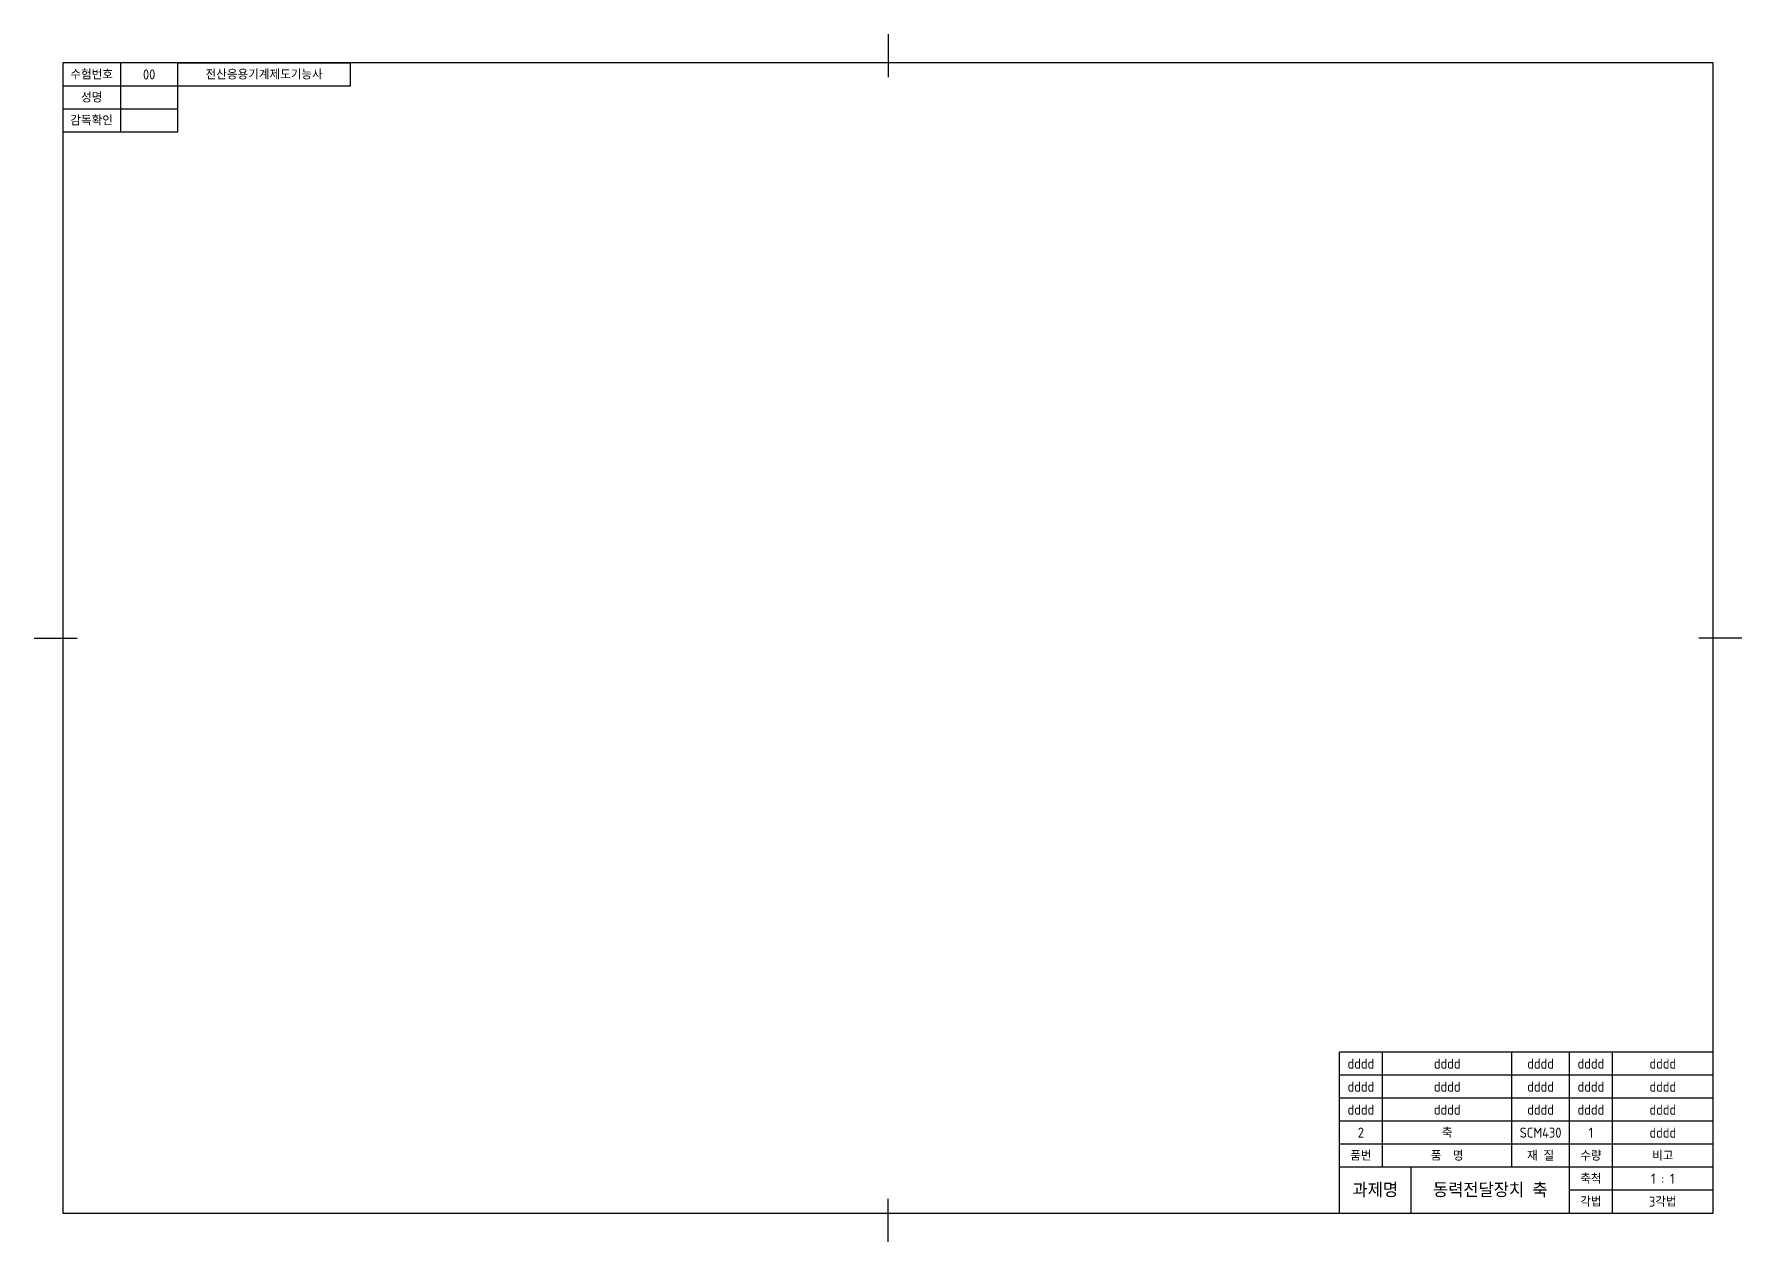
# Model space of a CAD drawing. Header units: millimetres. Extents: x 0 to 594, y 0 to 420.
import ezdxf

# ---------------------------------------------------------------- set-up
doc = ezdxf.new("R2010")
doc.units = ezdxf.units.MM
for name, color, linetype in [('가는실선', 1, 'Continuous'), ('문자', 2, 'Continuous'), ('외형선', 3, 'Continuous'), ('윤곽선', 4, 'Continuous')]:
    doc.layers.add(name, color=color, linetype=linetype)
doc.styles.get("Standard").update_dxf_attribs({"font": 'isocp.shx', "bigfont": 'whgtxt.shx'})

msp = doc.modelspace()

# ---------------------------------------------------------------- linework, layer by layer
at = {"layer": '가는실선'}
for p, q in [((469, 26), (469, 65.95)), ((514, 26), (514, 65.95)), ((534, 10), (534, 65.95)), ((549, 10), (549, 65.95)), ((584, 58), (454, 58)), ((584, 50), (454, 50)), ((584, 42), (454, 42)), ((584, 34), (454, 34)), ((479, 10), (479, 26)), ((584, 18), (534, 18))]:
    msp.add_line(p, q, dxfattribs=at)
at = {"layer": '외형선'}
for p, q in [((297, 420), (297, 405)), ((30, 410), (30, 386)), ((50, 386), (50, 410)), ((50, 410), (110, 410)), ((110, 402), (110, 410)), ((10, 402), (50, 402)), ((50, 402), (110, 402)), ((10, 394), (50, 394)), ((10, 386), (50, 386)), ((0, 210), (15, 210)), ((594, 210), (579, 210)), ((584, 66), (454, 66)), ((454, 10), (454, 65.95)), ((584, 26), (454, 26)), ((297, 0), (297, 15))]:
    msp.add_line(p, q, dxfattribs=at)
at = {"layer": '윤곽선'}
msp.add_lwpolyline([(10, 10), (584, 10), (584, 410), (10, 410)], close=True, dxfattribs=at)

# ---------------------------------------------------------------- texts
at = {"layer": '문자', "attachment_point": 5}
for s, width, insert, char_height in [('수험번호', 20, (20, 406), 3.5), ('00', 20, (40, 406), 3.5), ('전산응용기계제도기능사', 54.6807, (80, 406), 3.5), ('성명', 20, (20, 398), 3.5), ('감독확인', 20, (20, 390), 3.5), ('dddd', 15, (461.5, 61.98), 3.5), ('dddd', 15, (491.5, 61.98), 3.5), ('dddd', 15, (524, 61.98), 3.5), ('dddd', 15, (541.5, 61.98), 3.5), ('dddd', 15, (566.5, 61.98), 3.5), ('dddd', 15, (461.5, 53.98), 3.5), ('dddd', 15, (491.5, 53.98), 3.5), ('dddd', 15, (524, 53.98), 3.5), ('dddd', 15, (541.5, 53.98), 3.5), ('dddd', 15, (566.5, 53.98), 3.5), ('dddd', 15, (461.5, 45.98), 3.5), ('dddd', 15, (491.5, 45.98), 3.5), ('dddd', 15, (524, 45.98), 3.5), ('dddd', 15, (541.5, 45.98), 3.5), ('dddd', 15, (566.5, 45.98), 3.5), ('2', 15, (461.5, 37.98), 3.5), ('축', 15, (491.5, 37.98), 3.5), ('SCM430', 15, (524, 37.98), 3.5), ('1', 15, (541.5, 37.98), 3.5), ('dddd', 15, (566.5, 37.98), 3.5), ('품번', 15, (461.5, 29.98), 3.5), ('품  명', 15, (491.5, 29.98), 3.5), ('재 질', 15, (524, 29.98), 3.5), ('수량', 15, (541.5, 29.98), 3.5), ('비고', 15, (566.5, 29.98), 3.5), ('축척', 15, (541.5, 21.98), 3.5), ('과제명', 23.4434, (466.5, 18), 5), ('동력전달장치 축', 53.1163, (506.5, 18), 5), ('1 : 1', 15, (566.5, 21.98), 3.5), ('각법', 15, (541.5, 13.98), 3.5), ('3각법', 15, (566.5, 13.98), 3.5)]:
    msp.add_mtext_dynamic_manual_height_columns(s, width=width, gutter_width=12.5, heights=[0], dxfattribs=dict(at, insert=insert, char_height=char_height))

doc.saveas('drawing.dxf')
